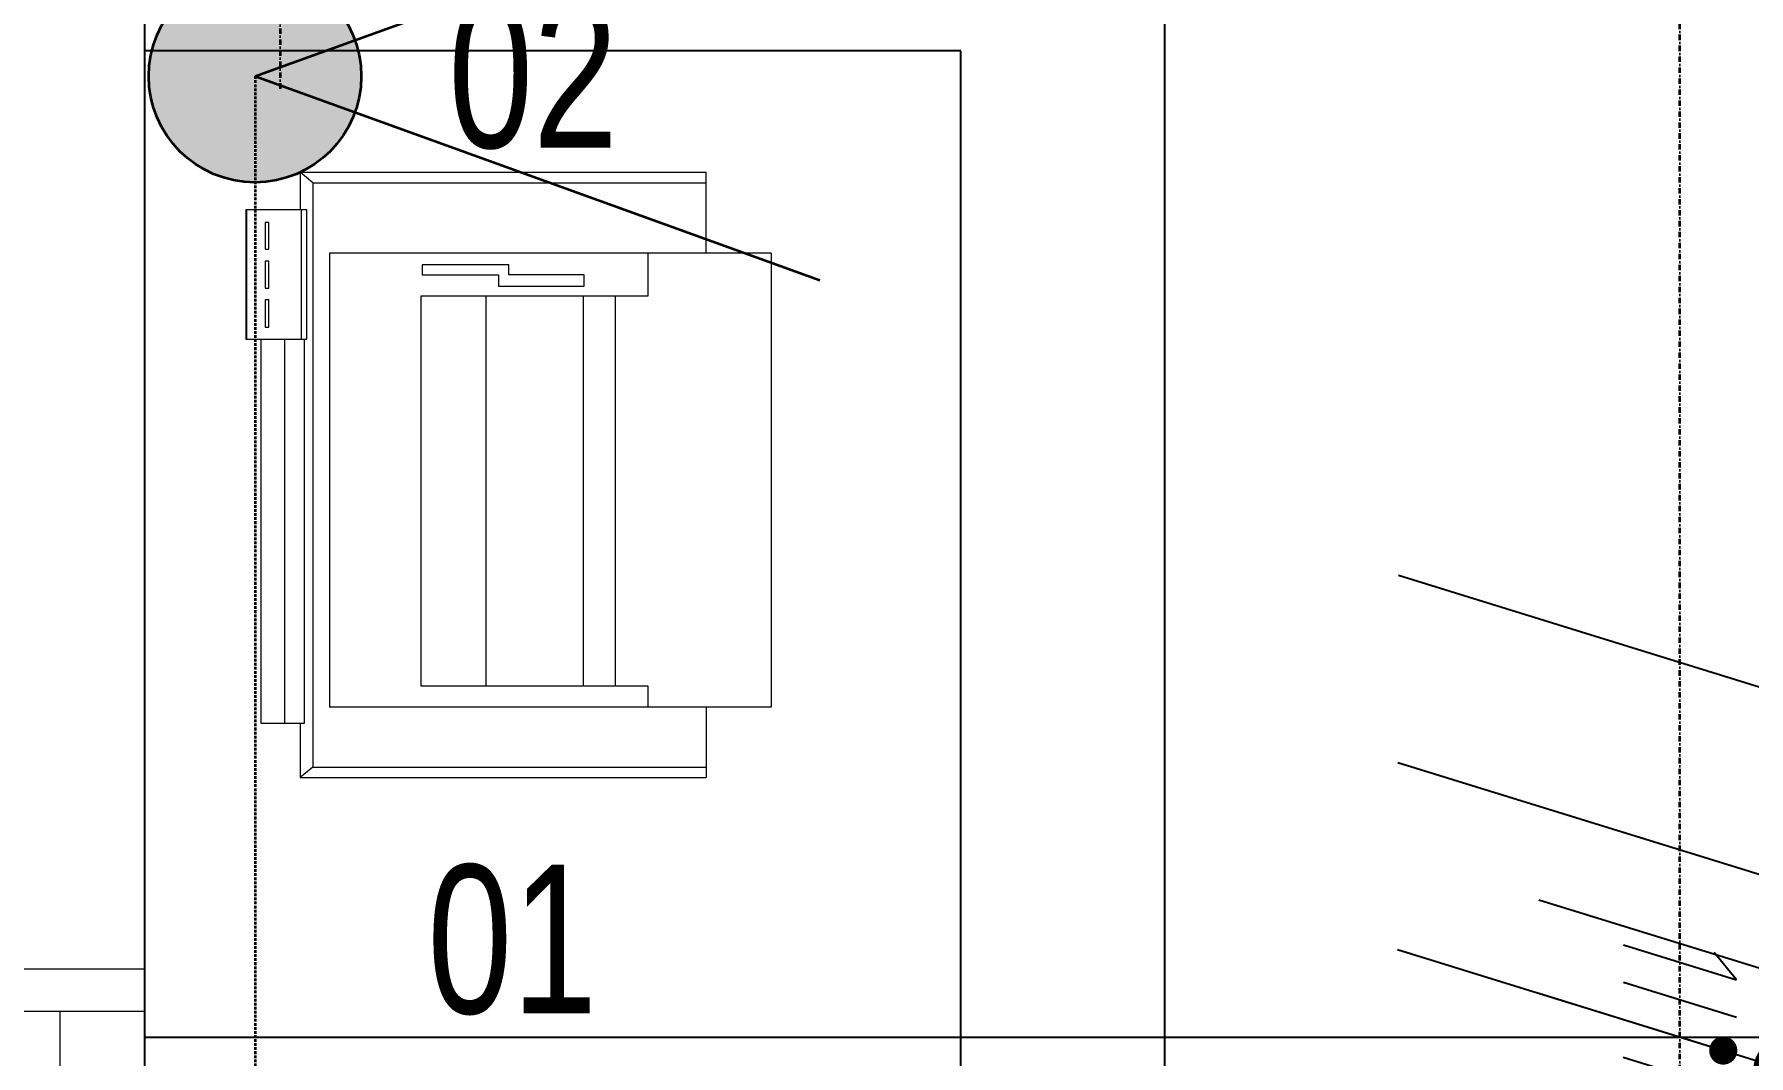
# Model space of a CAD drawing. Extents: x -12260 to 57327, y -29287 to 19916.
# Drawn here: x 25151 to 26159, y 3229 to 3830 of the extents above; entities that cross this region are included whole.
import ezdxf
from ezdxf.enums import TextEntityAlignment as Align

# ---------------------------------------------------------------- set-up
doc = ezdxf.new("R2010")
doc.units = 0
doc.header["$LTSCALE"] = 0.25
doc.linetypes.add('DASHDOT', pattern=[25.4, 12.7, -6.35, 0, -6.35])
doc.linetypes.add('HIDDEN', pattern=[9.525, 6.35, -3.175])
for name, color, linetype, lineweight in [('01-First Floor$0$72_EGR_EQP_TAG', 142, 'Continuous', 5), ('01-First Floor$0$Aluminum', 251, 'Continuous', 5), ('01-First Floor$0$LOADING', 253, 'Continuous', 5), ('01-First Floor$0$Walls', 251, 'Continuous', 5), ('E-LITE-CLNG-CNDT', 6, 'DASHDOT', 35), ('E-LITE-CTRL', 6, 'Continuous', 25), ('E-LITE-FLOR-CNDT', 6, 'HIDDEN', 35), ('E-LITE-IDEN', 6, 'Continuous', 25), ('E-LITE-SWCH @ 100', 3, 'Continuous', 35), ('E-POWR-WIRE', 6, 'Continuous', 25), ('E-POWR-WIRE @ 100', 6, 'Continuous', 25), ('E-POWR-WIRE @ 20', 6, 'Continuous', 25), ('E-POWR-WIRE @ 50', 6, 'Continuous', 25)]:
    doc.layers.add(name, color=color, linetype=linetype, lineweight=lineweight)
doc.layers.add('01-First Floor$0$FALSE CEILING', color=251, linetype='Continuous')
doc.styles.add('01-First Floor$0$X3G_ENTITY_257CFD', font='swisscl.ttf', dxfattribs={"height": 200})
doc.styles.add('DC_SIMPLEX', font='SIMPLEX.shx', dxfattribs={"width": 0.7})

# ---------------------------------------------------------------- blocks, each defined once
blk = doc.blocks.new('01-First Floor$0$ITPPLT2C-P')
at = {"color": 0}
for p, q in [((0.0229, 0.0318), (0.2618, 0.0318)), ((0.0304, 0.0256), (0.0229, 0.0318)), ((0.0229, 0), (0.0229, 0.0318)), ((0.2618, -0.0096), (0.2618, 0.0318)), ((0.0304, -0.3182), (0.0304, 0.0256)), ((0.0304, 0.0256), (0.2618, 0.0256)), ((0, 0), (0, -0.2262)), ((0.0252, 0), (0, 0)), ((0.0139, 0), (0.0139, -0.2262)), ((0.0252, 0), (0.0139, 0)), ((0.0252, -0.2262), (0.0252, 0)), ((0.0401, -0.2769), (0.0401, -0.0096)), ((0.3, -0.0096), (0.0401, -0.0096)), ((0.2274, -0.0222), (0.2274, -0.0096)), ((0.3, -0.2769), (0.3, -0.0096)), ((0.0939, -0.2515), (0.0939, -0.0222)), ((0.0939, -0.0222), (0.2274, -0.0222)), ((0.1321, -0.2515), (0.1321, -0.0222)), ((0.1894, -0.2515), (0.1894, -0.0222)), ((0.2082, -0.2515), (0.2082, -0.0222)), ((-0.0091, -0.2262), (0.0267, -0.2262)), ((-0.0091, -0.3023), (-0.0091, -0.2262)), ((-0.0087, -0.2262), (0.0236, -0.2262)), ((-0.0087, -0.3023), (-0.0087, -0.2262)), ((0, -0.2262), (0.0252, -0.2262)), ((0.0139, -0.2262), (0.0252, -0.2262)), ((0.0236, -0.2262), (0.0236, -0.3023)), ((0.0267, -0.2262), (0.0267, -0.3023)), ((0.0023, -0.2495), (0.0023, -0.2334)), ((0.0023, -0.2334), (0.0045, -0.2334)), ((0.0045, -0.2334), (0.0045, -0.2495)), ((0.0045, -0.2495), (0.0023, -0.2495)), ((0.2274, -0.2515), (0.0939, -0.2515)), ((0.2274, -0.2769), (0.2274, -0.2515)), ((0.0023, -0.2721), (0.0023, -0.2562)), ((0.0023, -0.2562), (0.0045, -0.2562)), ((0.0045, -0.2562), (0.0045, -0.2721)), ((0.1395, -0.2575), (0.19, -0.2575)), ((0.1395, -0.2641), (0.1395, -0.2575)), ((0.19, -0.2575), (0.19, -0.2641)), ((0.0045, -0.2721), (0.0023, -0.2721)), ((0.0947, -0.2701), (0.0947, -0.2641)), ((0.0947, -0.2641), (0.1395, -0.2641)), ((0.1457, -0.2701), (0.0947, -0.2701)), ((0.19, -0.2641), (0.1457, -0.2641)), ((0.1457, -0.2641), (0.1457, -0.2701)), ((0.0023, -0.295), (0.0023, -0.2793)), ((0.0023, -0.2793), (0.0045, -0.2793)), ((0.0045, -0.2793), (0.0045, -0.295)), ((0.3, -0.2769), (0.0401, -0.2769)), ((0.2618, -0.2769), (0.2618, -0.3246)), ((0.0267, -0.3023), (-0.0091, -0.3023)), ((0.0236, -0.3023), (-0.0087, -0.3023)), ((0.0045, -0.295), (0.0023, -0.295)), ((0.0229, -0.3246), (0.0229, -0.3023)), ((0.0304, -0.3182), (0.0229, -0.3246)), ((0.0304, -0.3182), (0.2618, -0.3182)), ((0.0229, -0.3246), (0.2618, -0.3246))]:
    blk.add_line(p, q, dxfattribs=at)
blk = doc.blocks.new('01-First Floor$0$A$C37be4daf')
at = {"layer": '01-First Floor$0$Aluminum'}
for p, q in [((1416, 598.2), (216, 598.2)), ((241, 498.2), (241, 598.2)), ((291, 548.2), (291, 598.2)), ((1341, 548.2), (1341, 598.2)), ((1391, 498.2), (1391, 598.2)), ((291, 573.2), (1341, 573.2)), ((1391, 548.2), (241, 548.2)), ((1416, 498.2), (216, 498.2))]:
    blk.add_line(p, q, dxfattribs=at)
at = {"layer": '01-First Floor$0$Walls'}
for p, q in [((216, 498.2), (216, 598.2)), ((1416, 498.2), (1416, 598.2))]:
    blk.add_line(p, q, dxfattribs=at)
blk = doc.blocks.new('01-First Floor')
at = {"layer": '01-First Floor$0$FALSE CEILING', "linetype": 'Continuous'}
for p, q in [((25815.6, 1440), (25815.6, 5010)), ((25215.6, 3240), (29215.6, 3240))]:
    blk.add_line(p, q, dxfattribs=at)
at = {"layer": '01-First Floor$0$FALSE CEILING'}
for p, q in [((25695.6, 3820.4, -0.1), (25215.6, 3820.4, -0.1)), ((25695.6, 1919.5, -0.1), (25695.6, 3820.4, -0.1))]:
    blk.add_line(p, q, dxfattribs=at)
blk.add_lwpolyline([(29215.6, 1440), (25215.6, 1440), (25215.6, 5010), (29215.6, 5010)], close=True, dxfattribs=at)
at = {"layer": '01-First Floor$0$LOADING'}
for p, q in [((25695.6, 3820.4, -0.1), (25215.6, 3820.4, -0.1)), ((25695.6, 1919.5, -0.1), (25695.6, 3820.4, -0.1))]:
    blk.add_line(p, q, dxfattribs=at)
at = {"layer": '01-First Floor$0$Walls'}
blk.add_line((25215.6, 1440), (25215.6, 3930), dxfattribs=at)
at = {"rotation": 90}
blk.add_blockref('01-First Floor$0$A$C37be4daf', (25713.8, 1864), dxfattribs=at)
at = {"layer": '01-First Floor$0$LOADING', "extrusion": (-7.77425e-06, -2.55393e-17, -1), "xscale": 1000, "yscale": 1000, "zscale": 1000, "rotation": 180}
blk.add_blockref('01-First Floor$0$ITPPLT2C-P', (-25284.1, 3424.5, -0.1), dxfattribs=at)
at = {"layer": '01-First Floor$0$72_EGR_EQP_TAG', "char_height": 87.47, "attachment_point": 2, "style": '01-First Floor$0$X3G_ENTITY_257CFD'}
for s, insert in [('02', (25444, 3850.9, -0.1)), ('01', (25431.7, 3341.4, -0.1))]:
    blk.add_mtext(s, dxfattribs=dict(at, insert=insert))
blk = doc.blocks.new('*U19')
blk.add_hatch(color=256).paths.add_polyline_path([(-0.625, 0.625, 1), (-0.625, -0.625, 1)])
for q in [(-3.947, 1.2), (-3.947, -1.2)]:
    blk.add_line((-0.625, 0), q)
blk.add_circle((-0.625, 0), 0.625)
at = {"layer": 'E-LITE-CTRL', "style": 'DC_SIMPLEX', "width": 0.7, "flags": 8}
blk.add_attdef('CONTROL', (-26.627, -10.116), '', height=2, rotation=360, dxfattribs=at)
at = {"layer": 'E-LITE-IDEN', "style": 'DC_SIMPLEX', "width": 0.7, "flags": 8}
blk.add_attdef('TYPE', text='', height=2, rotation=360, dxfattribs=at).set_placement((-31.991, -10.116), align=Align.RIGHT)
blk = doc.blocks.new('*U48')
for p, q in [((-1.655, 2.719), (1.665, 1.689)), ((1.665, 1.689), (1.006, 2.491)), ((-1.658, 1.617), (1.663, 0.587)), ((-1.66, 0.515), (1.66, -0.515)), ((-1.663, -0.587), (1.658, -1.617)), ((1.659, -1.078), (1.657, -2.157))]:
    blk.add_line(p, q)
at = {"const_width": 0.414}
blk.add_lwpolyline([(1.278, -0.19, 1), (1.277, -0.604, 1)], format="xyb", close=True, dxfattribs=at)
blk = doc.blocks.new('*U838')
at = {"layer": 'E-POWR-WIRE @ 100', "xscale": 100, "yscale": 100, "zscale": 100}
blk.add_blockref('*U48', (26118.6, 3240), dxfattribs=at)
at = {"layer": 'E-POWR-WIRE @ 20', "xscale": 20, "yscale": 20, "zscale": 20}
blk.add_blockref('*U48', (26118.6, 3240), dxfattribs=at)
at = {"layer": 'E-POWR-WIRE @ 50', "xscale": 50, "yscale": 50, "zscale": 50}
blk.add_blockref('*U48', (26118.6, 3240), dxfattribs=at)

msp = doc.modelspace()

# ---------------------------------------------------------------- linework, layer by layer
at = {"layer": 'E-LITE-CLNG-CNDT'}
msp.add_lwpolyline([(25815.6, 4140), (25395.1, 4140, 0.414214), (25295.1, 4040), (25295.1, 3796.8)], format="xyb", dxfattribs=at)
msp.add_lwpolyline([(26118.6, 2640), (26118.6, 3840)], dxfattribs=at)
at = {"layer": 'E-LITE-FLOR-CNDT'}
msp.add_lwpolyline([(25280.4, 3805.5), (25280.4, 1869.9, 0.414214), (25380.4, 1769.9), (29059.4, 1769.9, 0.414214), (29159.4, 1869.9), (29159.4, 2605.3)], format="xyb", dxfattribs=at)

# ---------------------------------------------------------------- block references
at = {"layer": 'E-LITE-CLNG-CNDT'}
msp.add_blockref('01-First Floor', (0, 0), dxfattribs=at)
at = {"layer": 'E-LITE-SWCH @ 100', "xscale": 100, "yscale": 100, "zscale": 100, "rotation": 180}
msp.add_blockref('*U19', (25217.9, 3805.5), dxfattribs=at)
at = {"layer": 'E-POWR-WIRE'}
msp.add_blockref('*U838', (0, 0), dxfattribs=at)

doc.saveas('drawing.dxf')
